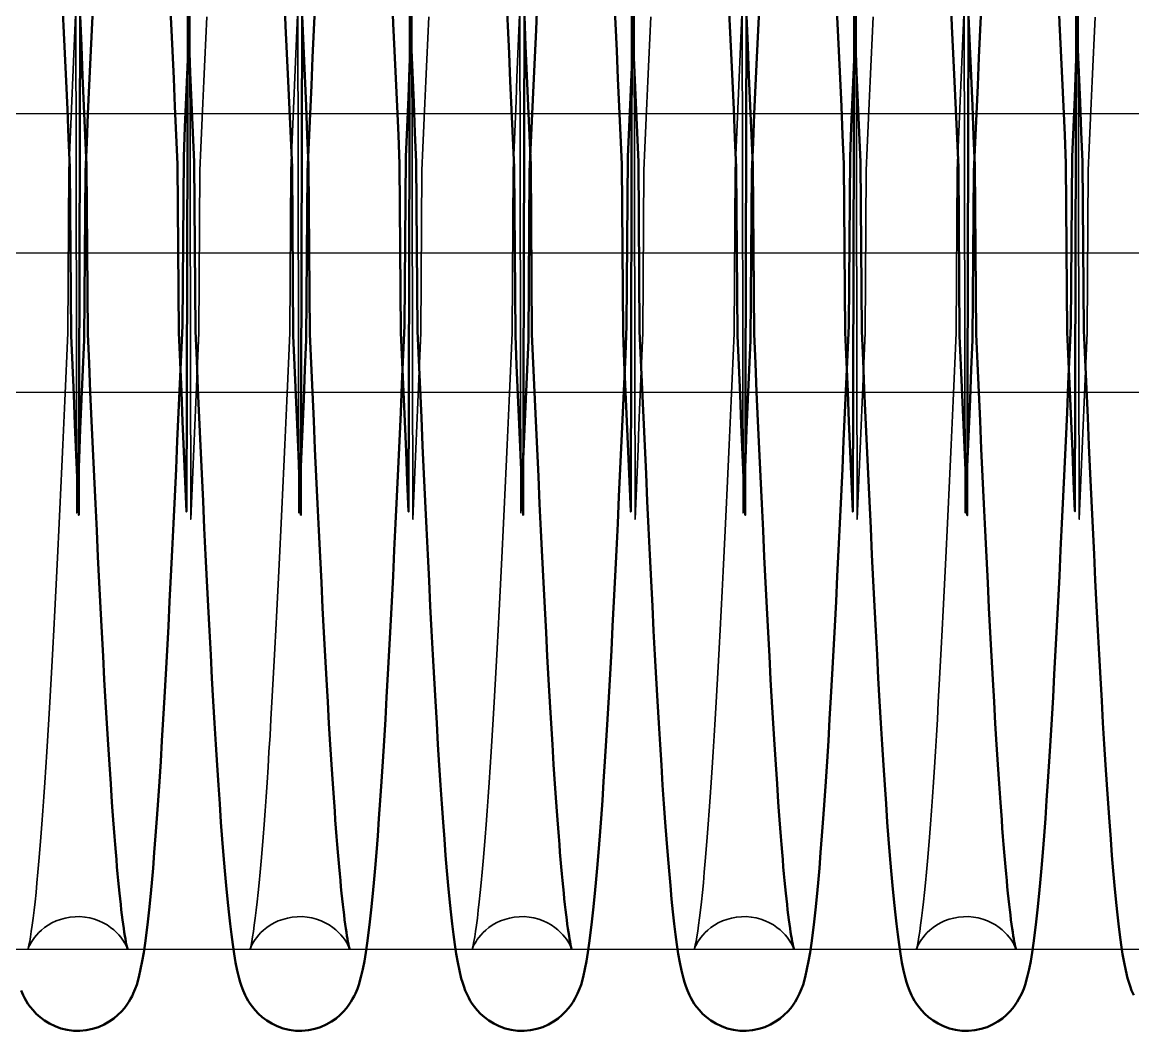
# Model space of a CAD drawing. Header units: millimetres. Extents: x 1448 to 104164, y -19509 to -89.
# Drawn here: x 51931.7 to 52011.5, y -3869 to -3796.6 of the extents above; entities that cross this region are included whole.
import ezdxf

# ---------------------------------------------------------------- set-up
doc = ezdxf.new("R2010")
doc.units = ezdxf.units.MM
doc.header["$LTSCALE"] = 60
doc.header["$MEASUREMENT"] = 0
doc.linetypes.add('CEN', pattern=[62, 60, -1, 0, -1])
doc.layers.get('0').update_dxf_attribs({"linetype": 'CONTINUOUS'})
doc.layers.add('cen', color=14, linetype='CONTINUOUS')
doc.layers.add('가려진 것(ISO)', color=7, linetype='CONTINUOUS', lineweight=35)
doc.layers.add('가시적인 것(ISO)', color=7, linetype='CONTINUOUS', lineweight=50)

# ---------------------------------------------------------------- blocks, each defined once
blk = doc.blocks.new('토션스프링 3')
at = {"layer": '가려진 것(ISO)', "flags": 128}
for points in [[(21461607.673, -50952889.177), (21461607.602, -50952890.697), (21461607.53, -50952892.234), (21461607.459, -50952893.791), (21461607.388, -50952895.368), (21461607.316, -50952896.964), (21461607.244, -50952898.577), (21461607.173, -50952900.205), (21461607.101, -50952911.846), (21461607.029, -50952913.499), (21461606.958, -50952915.16), (21461606.886, -50952916.829), (21461606.815, -50952918.502), (21461606.743, -50952920.179), (21461606.672, -50952921.859), (21461606.601, -50952923.543), (21461606.529, -50952925.233), (21461606.457, -50952888.925), (21461606.386, -50952890.618)], [(21461623.62, -50952889.177), (21461623.549, -50952890.697), (21461623.477, -50952892.234), (21461623.406, -50952893.791), (21461623.335, -50952895.368), (21461623.263, -50952896.964), (21461623.191, -50952898.577), (21461623.12, -50952900.205), (21461623.048, -50952911.846), (21461622.976, -50952913.499), (21461622.905, -50952915.16), (21461622.833, -50952916.829), (21461622.761, -50952918.502), (21461622.69, -50952920.179), (21461622.619, -50952921.858), (21461622.547, -50952923.543), (21461622.476, -50952925.233), (21461622.404, -50952888.925), (21461622.333, -50952890.618)], [(21461639.567, -50952889.177), (21461639.495, -50952890.697), (21461639.424, -50952892.234), (21461639.353, -50952893.791), (21461639.281, -50952895.368), (21461639.21, -50952896.964), (21461639.138, -50952898.577), (21461639.066, -50952900.205), (21461638.995, -50952911.847), (21461638.923, -50952913.499), (21461638.851, -50952915.16), (21461638.78, -50952916.829), (21461638.708, -50952918.502), (21461638.637, -50952920.179), (21461638.566, -50952921.858), (21461638.494, -50952923.543), (21461638.423, -50952925.233), (21461638.351, -50952888.925), (21461638.28, -50952890.618)], [(21461655.514, -50952889.177), (21461655.442, -50952890.697), (21461655.371, -50952892.234), (21461655.3, -50952893.79), (21461655.228, -50952895.368), (21461655.157, -50952896.964), (21461655.085, -50952898.577), (21461655.013, -50952900.205), (21461654.942, -50952911.847), (21461654.87, -50952913.499), (21461654.798, -50952915.16), (21461654.727, -50952916.828), (21461654.655, -50952918.502), (21461654.584, -50952920.179), (21461654.512, -50952921.858), (21461654.441, -50952923.543), (21461654.37, -50952925.233), (21461654.298, -50952888.925), (21461654.226, -50952890.618)], [(21461671.46, -50952889.18), (21461671.389, -50952890.699), (21461671.318, -50952892.236), (21461671.246, -50952893.793), (21461671.175, -50952895.37), (21461671.103, -50952896.967), (21461671.032, -50952898.58), (21461670.96, -50952900.208), (21461670.888, -50952911.849), (21461670.817, -50952913.501), (21461670.745, -50952915.162), (21461670.673, -50952916.83), (21461670.602, -50952918.503), (21461670.531, -50952920.179), (21461670.459, -50952921.858), (21461670.388, -50952923.543), (21461670.316, -50952925.233), (21461670.245, -50952888.925), (21461670.173, -50952890.619)], [(21461601.981, -50952956.08), (21461601.975, -50952956.062), (21461601.955, -50952956.006), (21461601.911, -50952955.903), (21461601.833, -50952955.744), (21461601.775, -50952955.64), (21461601.702, -50952955.52), (21461601.61, -50952955.383), (21461601.497, -50952955.231), (21461601.357, -50952955.064), (21461601.19, -50952954.888), (21461600.994, -50952954.707), (21461600.77, -50952954.528), (21461600.516, -50952954.356), (21461600.236, -50952954.197), (21461599.933, -50952954.057), (21461599.612, -50952953.939), (21461599.276, -50952953.85), (21461598.927, -50952953.789), (21461598.572, -50952953.758), (21461598.216, -50952953.76), (21461597.863, -50952953.793), (21461597.515, -50952953.858), (21461597.179, -50952953.951), (21461596.86, -50952954.069), (21461596.56, -50952954.212), (21461596.283, -50952954.373), (21461596.032, -50952954.546), (21461595.809, -50952954.725), (21461595.617, -50952954.905), (21461595.453, -50952955.081), (21461595.317, -50952955.245), (21461595.205, -50952955.396), (21461595.115, -50952955.531), (21461595.043, -50952955.651), (21461594.988, -50952955.753), (21461594.944, -50952955.838), (21461594.886, -50952955.965), (21461594.857, -50952956.042), (21461594.845, -50952956.076), (21461594.845, -50952956.075), (21461594.853, -50952956.044), (21461594.867, -50952955.986), (21461594.887, -50952955.904), (21461594.91, -50952955.8), (21461594.963, -50952955.536), (21461595.02, -50952955.208), (21461595.08, -50952954.818), (21461595.143, -50952954.369), (21461595.209, -50952953.864), (21461595.276, -50952953.303), (21461595.345, -50952952.691), (21461595.416, -50952952.029), (21461595.487, -50952951.32), (21461595.559, -50952950.566), (21461595.63, -50952949.769), (21461595.701, -50952948.932), (21461595.771, -50952948.053), (21461595.842, -50952947.131), (21461595.913, -50952946.167), (21461595.984, -50952945.162), (21461596.055, -50952944.118), (21461596.126, -50952943.035), (21461596.198, -50952941.916), (21461596.269, -50952940.761), (21461596.34, -50952939.573), (21461596.412, -50952938.353), (21461596.483, -50952937.102), (21461596.554, -50952935.821), (21461596.625, -50952934.507), (21461596.697, -50952933.161), (21461596.768, -50952931.785), (21461596.84, -50952930.38), (21461596.911, -50952928.948), (21461596.983, -50952927.492), (21461597.055, -50952926.011), (21461597.126, -50952924.51), (21461597.198, -50952922.988), (21461597.269, -50952921.449), (21461597.34, -50952919.893), (21461597.412, -50952918.32), (21461597.483, -50952916.728), (21461597.554, -50952915.118), (21461597.626, -50952913.492), (21461597.698, -50952911.853), (21461597.769, -50952900.201), (21461597.841, -50952898.54), (21461597.912, -50952896.871), (21461597.984, -50952895.196), (21461598.056, -50952893.516), (21461598.127, -50952891.835), (21461598.198, -50952890.154), (21461598.269, -50952888.469), (21461598.341, -50952924.781), (21461598.412, -50952923.091)], [(21461617.928, -50952956.08), (21461617.922, -50952956.062), (21461617.902, -50952956.006), (21461617.858, -50952955.903), (21461617.779, -50952955.744), (21461617.722, -50952955.64), (21461617.649, -50952955.52), (21461617.557, -50952955.383), (21461617.444, -50952955.231), (21461617.304, -50952955.064), (21461617.136, -50952954.888), (21461616.941, -50952954.707), (21461616.716, -50952954.528), (21461616.463, -50952954.356), (21461616.182, -50952954.197), (21461615.88, -50952954.057), (21461615.559, -50952953.939), (21461615.222, -50952953.85), (21461614.874, -50952953.789), (21461614.519, -50952953.758), (21461614.163, -50952953.76), (21461613.809, -50952953.793), (21461613.462, -50952953.858), (21461613.126, -50952953.951), (21461612.807, -50952954.069), (21461612.507, -50952954.212), (21461612.23, -50952954.373), (21461611.979, -50952954.546), (21461611.756, -50952954.725), (21461611.564, -50952954.906), (21461611.4, -50952955.081), (21461611.264, -50952955.245), (21461611.152, -50952955.396), (21461611.062, -50952955.531), (21461610.99, -50952955.651), (21461610.934, -50952955.753), (21461610.891, -50952955.838), (21461610.833, -50952955.965), (21461610.804, -50952956.042), (21461610.792, -50952956.076), (21461610.792, -50952956.075), (21461610.8, -50952956.044), (21461610.814, -50952955.987), (21461610.834, -50952955.904), (21461610.857, -50952955.8), (21461610.91, -50952955.536), (21461610.967, -50952955.208), (21461611.027, -50952954.818), (21461611.09, -50952954.369), (21461611.156, -50952953.863), (21461611.223, -50952953.303), (21461611.292, -50952952.691), (21461611.363, -50952952.029), (21461611.434, -50952951.32), (21461611.505, -50952950.566), (21461611.577, -50952949.769), (21461611.648, -50952948.932), (21461611.718, -50952948.053), (21461611.789, -50952947.132), (21461611.86, -50952946.168), (21461611.931, -50952945.162), (21461612.002, -50952944.118), (21461612.073, -50952943.035), (21461612.144, -50952941.916), (21461612.216, -50952940.762), (21461612.287, -50952939.573), (21461612.359, -50952938.353), (21461612.43, -50952937.101), (21461612.501, -50952935.82), (21461612.572, -50952934.507), (21461612.644, -50952933.161), (21461612.715, -50952931.785), (21461612.786, -50952930.38), (21461612.858, -50952928.949), (21461612.93, -50952927.492), (21461613.001, -50952926.012), (21461613.073, -50952924.51), (21461613.144, -50952922.988), (21461613.216, -50952921.449), (21461613.287, -50952919.893), (21461613.358, -50952918.32), (21461613.43, -50952916.728), (21461613.501, -50952915.118), (21461613.573, -50952913.493), (21461613.644, -50952911.853), (21461613.716, -50952900.202), (21461613.788, -50952898.54), (21461613.859, -50952896.871), (21461613.931, -50952895.196), (21461614.002, -50952893.516), (21461614.074, -50952891.835), (21461614.145, -50952890.153), (21461614.216, -50952888.469), (21461614.288, -50952924.781), (21461614.359, -50952923.091)], [(21461633.875, -50952956.08), (21461633.869, -50952956.062), (21461633.848, -50952956.006), (21461633.805, -50952955.903), (21461633.726, -50952955.744), (21461633.669, -50952955.64), (21461633.596, -50952955.52), (21461633.504, -50952955.383), (21461633.39, -50952955.231), (21461633.251, -50952955.064), (21461633.083, -50952954.888), (21461632.888, -50952954.707), (21461632.663, -50952954.528), (21461632.409, -50952954.356), (21461632.129, -50952954.197), (21461631.827, -50952954.057), (21461631.506, -50952953.939), (21461631.169, -50952953.85), (21461630.821, -50952953.789), (21461630.466, -50952953.758), (21461630.109, -50952953.76), (21461629.756, -50952953.793), (21461629.409, -50952953.858), (21461629.073, -50952953.951), (21461628.753, -50952954.069), (21461628.454, -50952954.212), (21461628.177, -50952954.373), (21461627.926, -50952954.546), (21461627.703, -50952954.726), (21461627.511, -50952954.906), (21461627.347, -50952955.081), (21461627.21, -50952955.245), (21461627.099, -50952955.396), (21461627.009, -50952955.531), (21461626.937, -50952955.651), (21461626.881, -50952955.753), (21461626.838, -50952955.838), (21461626.78, -50952955.965), (21461626.75, -50952956.042), (21461626.738, -50952956.076), (21461626.739, -50952956.075), (21461626.747, -50952956.044), (21461626.761, -50952955.987), (21461626.78, -50952955.905), (21461626.804, -50952955.801), (21461626.857, -50952955.536), (21461626.914, -50952955.207), (21461626.974, -50952954.817), (21461627.037, -50952954.368), (21461627.103, -50952953.863), (21461627.17, -50952953.303), (21461627.239, -50952952.691), (21461627.31, -50952952.029), (21461627.381, -50952951.32), (21461627.452, -50952950.566), (21461627.524, -50952949.769), (21461627.594, -50952948.931), (21461627.665, -50952948.053), (21461627.736, -50952947.132), (21461627.806, -50952946.168), (21461627.877, -50952945.163), (21461627.949, -50952944.118), (21461628.02, -50952943.036), (21461628.091, -50952941.917), (21461628.163, -50952940.762), (21461628.234, -50952939.574), (21461628.305, -50952938.353), (21461628.377, -50952937.101), (21461628.448, -50952935.82), (21461628.519, -50952934.507), (21461628.59, -50952933.161), (21461628.662, -50952931.785), (21461628.733, -50952930.381), (21461628.805, -50952928.949), (21461628.877, -50952927.492), (21461628.948, -50952926.012), (21461629.02, -50952924.51), (21461629.091, -50952922.988), (21461629.163, -50952921.448), (21461629.234, -50952919.892), (21461629.305, -50952918.32), (21461629.377, -50952916.728), (21461629.448, -50952915.118), (21461629.52, -50952913.493), (21461629.591, -50952911.853), (21461629.663, -50952900.202), (21461629.735, -50952898.541), (21461629.806, -50952896.871), (21461629.878, -50952895.196), (21461629.949, -50952893.516), (21461630.021, -50952891.834), (21461630.092, -50952890.152), (21461630.163, -50952888.468), (21461630.235, -50952924.78), (21461630.306, -50952923.091)], [(21461649.822, -50952956.08), (21461649.816, -50952956.062), (21461649.795, -50952956.006), (21461649.752, -50952955.903), (21461649.673, -50952955.744), (21461649.616, -50952955.64), (21461649.543, -50952955.52), (21461649.451, -50952955.383), (21461649.337, -50952955.231), (21461649.197, -50952955.064), (21461649.03, -50952954.887), (21461648.834, -50952954.707), (21461648.61, -50952954.528), (21461648.356, -50952954.356), (21461648.076, -50952954.197), (21461647.773, -50952954.056), (21461647.452, -50952953.939), (21461647.116, -50952953.85), (21461646.767, -50952953.789), (21461646.412, -50952953.758), (21461646.056, -50952953.76), (21461645.702, -50952953.793), (21461645.355, -50952953.858), (21461645.019, -50952953.951), (21461644.699, -50952954.07), (21461644.4, -50952954.212), (21461644.123, -50952954.373), (21461643.872, -50952954.546), (21461643.649, -50952954.726), (21461643.457, -50952954.906), (21461643.293, -50952955.081), (21461643.156, -50952955.246), (21461643.045, -50952955.397), (21461642.954, -50952955.53), (21461642.882, -50952955.648), (21461642.825, -50952955.75), (21461642.782, -50952955.837), (21461642.727, -50952955.967), (21461642.697, -50952956.043), (21461642.685, -50952956.076), (21461642.686, -50952956.074), (21461642.695, -50952956.042), (21461642.709, -50952955.985), (21461642.727, -50952955.904), (21461642.749, -50952955.803), (21461642.801, -50952955.54), (21461642.86, -50952955.206), (21461642.924, -50952954.809), (21461642.989, -50952954.358), (21461643.054, -50952953.854), (21461643.121, -50952953.297), (21461643.189, -50952952.688), (21461643.258, -50952952.03), (21461643.328, -50952951.325), (21461643.399, -50952950.572), (21461643.469, -50952949.775), (21461643.54, -50952948.935), (21461643.611, -50952948.053), (21461643.682, -50952947.131), (21461643.753, -50952946.171), (21461643.824, -50952945.171), (21461643.895, -50952944.13), (21461643.966, -50952943.049), (21461644.037, -50952941.93), (21461644.109, -50952940.775), (21461644.18, -50952939.584), (21461644.252, -50952938.361), (21461644.323, -50952937.105), (21461644.395, -50952935.818), (21461644.466, -50952934.503), (21461644.537, -50952933.16), (21461644.608, -50952931.791), (21461644.68, -50952930.391), (21461644.751, -50952928.963), (21461644.823, -50952927.508), (21461644.894, -50952926.028), (21461644.966, -50952924.525), (21461645.038, -50952923), (21461645.109, -50952921.456), (21461645.181, -50952919.893), (21461645.252, -50952918.315), (21461645.324, -50952916.723), (21461645.395, -50952915.118), (21461645.466, -50952913.499), (21461645.538, -50952911.865), (21461645.609, -50952900.217), (21461645.681, -50952898.557), (21461645.752, -50952896.888), (21461645.824, -50952895.21), (21461645.896, -50952893.527), (21461645.967, -50952891.839), (21461646.039, -50952890.15), (21461646.11, -50952888.461), (21461646.182, -50952924.774), (21461646.253, -50952923.091)], [(21461665.769, -50952956.08), (21461665.763, -50952956.062), (21461665.742, -50952956.006), (21461665.698, -50952955.903), (21461665.62, -50952955.744), (21461665.563, -50952955.64), (21461665.49, -50952955.52), (21461665.398, -50952955.383), (21461665.284, -50952955.231), (21461665.144, -50952955.064), (21461664.977, -50952954.888), (21461664.782, -50952954.707), (21461664.557, -50952954.528), (21461664.303, -50952954.356), (21461664.023, -50952954.197), (21461663.721, -50952954.057), (21461663.4, -50952953.94), (21461663.063, -50952953.85), (21461662.715, -50952953.789), (21461662.36, -50952953.758), (21461662.004, -50952953.76), (21461661.65, -50952953.793), (21461661.303, -50952953.858), (21461660.967, -50952953.95), (21461660.647, -50952954.069), (21461660.348, -50952954.212), (21461660.071, -50952954.372), (21461659.82, -50952954.546), (21461659.597, -50952954.725), (21461659.405, -50952954.905), (21461659.241, -50952955.08), (21461659.104, -50952955.245), (21461658.993, -50952955.396), (21461658.903, -50952955.531), (21461658.831, -50952955.651), (21461658.775, -50952955.752), (21461658.732, -50952955.838), (21461658.674, -50952955.965), (21461658.644, -50952956.042), (21461658.632, -50952956.076), (21461658.632, -50952956.075), (21461658.64, -50952956.044), (21461658.655, -50952955.986), (21461658.675, -50952955.904), (21461658.698, -50952955.8), (21461658.75, -50952955.537), (21461658.806, -50952955.21), (21461658.866, -50952954.82), (21461658.929, -50952954.371), (21461658.995, -50952953.865), (21461659.063, -50952953.304), (21461659.132, -50952952.691), (21461659.203, -50952952.029), (21461659.275, -50952951.319), (21461659.346, -50952950.565), (21461659.418, -50952949.768), (21461659.488, -50952948.932), (21461659.559, -50952948.053), (21461659.629, -50952947.131), (21461659.7, -50952946.166), (21461659.771, -50952945.161), (21461659.842, -50952944.116), (21461659.914, -50952943.034), (21461659.985, -50952941.915), (21461660.057, -50952940.76), (21461660.128, -50952939.573), (21461660.199, -50952938.353), (21461660.27, -50952937.102), (21461660.341, -50952935.821), (21461660.413, -50952934.506), (21461660.484, -50952933.16), (21461660.556, -50952931.784), (21461660.627, -50952930.379), (21461660.699, -50952928.947), (21461660.77, -50952927.49), (21461660.842, -50952926.011), (21461660.913, -50952924.509), (21461660.985, -50952922.988), (21461661.056, -50952921.45), (21461661.128, -50952919.894), (21461661.199, -50952918.321), (21461661.27, -50952916.728), (21461661.342, -50952915.118), (21461661.413, -50952913.491), (21461661.485, -50952911.852), (21461661.557, -50952900.2), (21461661.628, -50952898.539), (21461661.7, -50952896.87), (21461661.771, -50952895.196), (21461661.843, -50952893.517), (21461661.914, -50952891.837), (21461661.985, -50952890.156), (21461662.057, -50952888.47), (21461662.128, -50952924.781), (21461662.2, -50952923.091)]]:
    blk.add_lwpolyline(points, dxfattribs=at)
at = {"layer": '가시적인 것(ISO)', "flags": 128}
for points in [[(21461597.299, -50952887.873), (21461597.391, -50952889.813), (21461597.482, -50952891.788), (21461597.574, -50952893.794), (21461597.666, -50952895.826), (21461597.758, -50952897.882), (21461597.849, -50952899.957), (21461597.94, -50952912.049), (21461598.032, -50952914.161), (21461598.123, -50952916.293), (21461598.215, -50952918.44), (21461598.307, -50952920.598), (21461598.399, -50952922.763), (21461598.49, -50952924.93), (21461598.582, -50952889.095), (21461598.673, -50952891.255), (21461598.765, -50952893.406), (21461598.856, -50952895.552), (21461598.947, -50952897.692), (21461599.039, -50952899.822), (21461599.131, -50952911.938), (21461599.223, -50952914.035), (21461599.314, -50952916.11), (21461599.406, -50952918.159), (21461599.497, -50952920.177), (21461599.589, -50952922.161), (21461599.68, -50952924.116), (21461599.772, -50952926.04), (21461599.863, -50952927.929), (21461599.955, -50952929.78), (21461600.047, -50952931.589), (21461600.138, -50952933.353), (21461600.23, -50952935.068), (21461600.321, -50952936.73), (21461600.367, -50952937.54), (21461600.412, -50952938.337), (21461600.503, -50952939.893), (21461600.594, -50952941.395), (21461600.686, -50952942.841), (21461600.777, -50952944.228), (21461600.868, -50952945.552), (21461600.914, -50952946.19), (21461600.959, -50952946.812), (21461601.004, -50952947.416), (21461601.05, -50952948.003), (21461601.095, -50952948.572), (21461601.14, -50952949.123), (21461601.185, -50952949.657), (21461601.23, -50952950.174), (21461601.275, -50952950.673), (21461601.32, -50952951.155), (21461601.364, -50952951.617), (21461601.409, -50952952.061), (21461601.453, -50952952.485), (21461601.497, -50952952.89), (21461601.541, -50952953.274), (21461601.584, -50952953.638), (21461601.627, -50952953.98), (21461601.669, -50952954.301), (21461601.711, -50952954.6), (21461601.752, -50952954.877), (21461601.792, -50952955.131), (21461601.831, -50952955.36), (21461601.867, -50952955.561), (21461601.9, -50952955.733), (21461601.93, -50952955.875), (21461601.956, -50952955.984), (21461601.974, -50952956.054), (21461601.981, -50952956.08)], [(21461598.412, -50952923.091), (21461598.504, -50952920.927), (21461598.596, -50952918.768), (21461598.688, -50952916.617), (21461598.779, -50952914.48), (21461598.871, -50952912.36), (21461598.962, -50952900.261), (21461599.054, -50952898.186), (21461599.145, -50952896.132), (21461599.237, -50952894.098), (21461599.328, -50952892.09), (21461599.42, -50952890.11), (21461599.512, -50952888.163)], [(21461613.246, -50952887.873), (21461613.337, -50952889.813), (21461613.429, -50952891.788), (21461613.521, -50952893.794), (21461613.613, -50952895.826), (21461613.704, -50952897.882), (21461613.796, -50952899.957), (21461613.887, -50952912.049), (21461613.979, -50952914.161), (21461614.07, -50952916.293), (21461614.162, -50952918.44), (21461614.254, -50952920.598), (21461614.345, -50952922.763), (21461614.437, -50952924.93), (21461614.529, -50952889.095), (21461614.62, -50952891.255), (21461614.711, -50952893.406), (21461614.803, -50952895.552), (21461614.894, -50952897.692), (21461614.986, -50952899.822), (21461615.078, -50952911.938), (21461615.17, -50952914.035), (21461615.261, -50952916.11), (21461615.353, -50952918.159), (21461615.444, -50952920.177), (21461615.536, -50952922.161), (21461615.627, -50952924.116), (21461615.718, -50952926.04), (21461615.81, -50952927.929), (21461615.902, -50952929.78), (21461615.993, -50952931.589), (21461616.085, -50952933.353), (21461616.177, -50952935.068), (21461616.268, -50952936.73), (21461616.313, -50952937.54), (21461616.359, -50952938.337), (21461616.45, -50952939.893), (21461616.541, -50952941.395), (21461616.633, -50952942.841), (21461616.724, -50952944.228), (21461616.815, -50952945.552), (21461616.861, -50952946.19), (21461616.906, -50952946.812), (21461616.951, -50952947.416), (21461616.997, -50952948.003), (21461617.042, -50952948.572), (21461617.087, -50952949.123), (21461617.132, -50952949.657), (21461617.177, -50952950.174), (21461617.222, -50952950.673), (21461617.267, -50952951.155), (21461617.311, -50952951.617), (21461617.356, -50952952.061), (21461617.4, -50952952.485), (21461617.444, -50952952.89), (21461617.488, -50952953.274), (21461617.531, -50952953.638), (21461617.574, -50952953.98), (21461617.616, -50952954.301), (21461617.657, -50952954.6), (21461617.699, -50952954.877), (21461617.739, -50952955.131), (21461617.778, -50952955.36), (21461617.814, -50952955.561), (21461617.847, -50952955.733), (21461617.877, -50952955.875), (21461617.903, -50952955.984), (21461617.921, -50952956.054), (21461617.928, -50952956.08)], [(21461614.359, -50952923.091), (21461614.451, -50952920.927), (21461614.543, -50952918.768), (21461614.634, -50952916.618), (21461614.726, -50952914.48), (21461614.818, -50952912.36), (21461614.909, -50952900.26), (21461615.001, -50952898.186), (21461615.092, -50952896.131), (21461615.184, -50952894.098), (21461615.275, -50952892.09), (21461615.367, -50952890.111), (21461615.459, -50952888.164)], [(21461629.193, -50952887.872), (21461629.284, -50952889.813), (21461629.376, -50952891.788), (21461629.468, -50952893.793), (21461629.56, -50952895.826), (21461629.651, -50952897.882), (21461629.743, -50952899.957), (21461629.834, -50952912.049), (21461629.925, -50952914.161), (21461630.017, -50952916.293), (21461630.109, -50952918.44), (21461630.2, -50952920.598), (21461630.292, -50952922.762), (21461630.384, -50952924.93), (21461630.476, -50952889.095), (21461630.567, -50952891.255), (21461630.658, -50952893.406), (21461630.75, -50952895.552), (21461630.841, -50952897.692), (21461630.933, -50952899.822), (21461631.025, -50952911.937), (21461631.116, -50952914.035), (21461631.208, -50952916.11), (21461631.3, -50952918.159), (21461631.391, -50952920.177), (21461631.482, -50952922.162), (21461631.574, -50952924.116), (21461631.665, -50952926.04), (21461631.757, -50952927.929), (21461631.849, -50952929.78), (21461631.94, -50952931.589), (21461632.032, -50952933.353), (21461632.123, -50952935.068), (21461632.215, -50952936.73), (21461632.26, -50952937.54), (21461632.306, -50952938.337), (21461632.397, -50952939.893), (21461632.488, -50952941.395), (21461632.58, -50952942.841), (21461632.671, -50952944.228), (21461632.762, -50952945.552), (21461632.807, -50952946.19), (21461632.853, -50952946.812), (21461632.898, -50952947.416), (21461632.943, -50952948.003), (21461632.989, -50952948.572), (21461633.034, -50952949.124), (21461633.079, -50952949.657), (21461633.124, -50952950.174), (21461633.169, -50952950.673), (21461633.213, -50952951.155), (21461633.258, -50952951.617), (21461633.303, -50952952.061), (21461633.347, -50952952.485), (21461633.391, -50952952.89), (21461633.435, -50952953.274), (21461633.478, -50952953.638), (21461633.52, -50952953.98), (21461633.563, -50952954.301), (21461633.604, -50952954.6), (21461633.645, -50952954.877), (21461633.686, -50952955.131), (21461633.724, -50952955.36), (21461633.761, -50952955.561), (21461633.794, -50952955.733), (21461633.824, -50952955.875), (21461633.849, -50952955.984), (21461633.868, -50952956.054), (21461633.875, -50952956.08)], [(21461630.306, -50952923.091), (21461630.398, -50952920.927), (21461630.49, -50952918.768), (21461630.581, -50952916.618), (21461630.673, -50952914.48), (21461630.765, -50952912.359), (21461630.856, -50952900.26), (21461630.947, -50952898.185), (21461631.039, -50952896.131), (21461631.13, -50952894.098), (21461631.222, -50952892.09), (21461631.314, -50952890.111), (21461631.406, -50952888.164)], [(21461645.139, -50952887.872), (21461645.231, -50952889.812), (21461645.323, -50952891.787), (21461645.415, -50952893.793), (21461645.506, -50952895.826), (21461645.598, -50952897.882), (21461645.69, -50952899.957), (21461645.781, -50952912.049), (21461645.872, -50952914.161), (21461645.964, -50952916.293), (21461646.055, -50952918.439), (21461646.147, -50952920.597), (21461646.239, -50952922.762), (21461646.331, -50952924.929), (21461646.422, -50952889.095), (21461646.514, -50952891.255), (21461646.605, -50952893.406), (21461646.696, -50952895.552), (21461646.788, -50952897.691), (21461646.88, -50952899.821), (21461646.971, -50952911.937), (21461647.063, -50952914.035), (21461647.155, -50952916.11), (21461647.247, -50952918.159), (21461647.338, -50952920.177), (21461647.429, -50952922.162), (21461647.521, -50952924.116), (21461647.612, -50952926.039), (21461647.704, -50952927.928), (21461647.795, -50952929.779), (21461647.887, -50952931.589), (21461647.979, -50952933.353), (21461648.07, -50952935.068), (21461648.161, -50952936.73), (21461648.207, -50952937.541), (21461648.253, -50952938.337), (21461648.344, -50952939.893), (21461648.435, -50952941.395), (21461648.526, -50952942.841), (21461648.618, -50952944.227), (21461648.709, -50952945.552), (21461648.754, -50952946.19), (21461648.8, -50952946.812), (21461648.845, -50952947.416), (21461648.89, -50952948.003), (21461648.935, -50952948.572), (21461648.98, -50952949.124), (21461649.025, -50952949.658), (21461649.07, -50952950.174), (21461649.115, -50952950.673), (21461649.16, -50952951.155), (21461649.205, -50952951.617), (21461649.25, -50952952.061), (21461649.294, -50952952.485), (21461649.338, -50952952.89), (21461649.381, -50952953.274), (21461649.425, -50952953.638), (21461649.467, -50952953.98), (21461649.509, -50952954.301), (21461649.551, -50952954.6), (21461649.592, -50952954.877), (21461649.633, -50952955.131), (21461649.671, -50952955.36), (21461649.708, -50952955.561), (21461649.741, -50952955.734), (21461649.771, -50952955.875), (21461649.796, -50952955.984), (21461649.815, -50952956.054), (21461649.822, -50952956.08)], [(21461646.253, -50952923.091), (21461646.344, -50952920.936), (21461646.436, -50952918.782), (21461646.527, -50952916.634), (21461646.619, -50952914.497), (21461646.711, -50952912.373), (21461646.803, -50952900.267), (21461646.894, -50952898.183), (21461646.986, -50952896.125), (21461647.077, -50952894.098), (21461647.169, -50952892.098), (21461647.26, -50952890.124), (21461647.352, -50952888.181)], [(21461661.087, -50952887.885), (21461661.179, -50952889.826), (21461661.27, -50952891.801), (21461661.362, -50952893.806), (21461661.454, -50952895.838), (21461661.545, -50952897.894), (21461661.637, -50952899.968), (21461661.728, -50952912.06), (21461661.82, -50952914.173), (21461661.911, -50952916.305), (21461662.003, -50952918.452), (21461662.095, -50952920.609), (21461662.186, -50952922.774), (21461662.278, -50952924.94), (21461662.37, -50952889.105), (21461662.461, -50952891.264), (21461662.552, -50952893.414), (21461662.644, -50952895.561), (21461662.735, -50952897.701), (21461662.827, -50952899.831), (21461662.919, -50952911.946), (21461663.01, -50952914.044), (21461663.102, -50952916.118), (21461663.194, -50952918.166), (21461663.285, -50952920.184), (21461663.376, -50952922.167), (21461663.468, -50952924.122), (21461663.559, -50952926.046), (21461663.651, -50952927.935), (21461663.743, -50952929.786), (21461663.834, -50952931.594), (21461663.926, -50952933.358), (21461664.017, -50952935.072), (21461664.109, -50952936.733), (21461664.2, -50952938.34), (21461664.291, -50952939.896), (21461664.382, -50952941.398), (21461664.473, -50952942.844), (21461664.565, -50952944.23), (21461664.656, -50952945.555), (21461664.701, -50952946.193), (21461664.747, -50952946.814), (21461664.792, -50952947.418), (21461664.837, -50952948.005), (21461664.882, -50952948.574), (21461664.927, -50952949.125), (21461664.972, -50952949.659), (21461665.017, -50952950.175), (21461665.062, -50952950.675), (21461665.107, -50952951.156), (21461665.152, -50952951.618), (21461665.196, -50952952.062), (21461665.241, -50952952.486), (21461665.285, -50952952.891), (21461665.328, -50952953.275), (21461665.371, -50952953.638), (21461665.414, -50952953.981), (21461665.456, -50952954.301), (21461665.498, -50952954.6), (21461665.539, -50952954.878), (21461665.58, -50952955.131), (21461665.618, -50952955.36), (21461665.654, -50952955.561), (21461665.688, -50952955.733), (21461665.718, -50952955.875), (21461665.743, -50952955.984), (21461665.761, -50952956.054), (21461665.769, -50952956.08)], [(21461662.2, -50952923.091), (21461662.291, -50952920.927), (21461662.383, -50952918.767), (21461662.475, -50952916.617), (21461662.567, -50952914.48), (21461662.658, -50952912.361), (21461662.75, -50952900.263), (21461662.841, -50952898.188), (21461662.932, -50952896.133), (21461663.024, -50952894.099), (21461663.116, -50952892.09), (21461663.208, -50952890.11), (21461663.299, -50952888.163)], [(21461606.386, -50952890.618), (21461606.294, -50952892.783), (21461606.202, -50952894.942), (21461606.111, -50952897.09), (21461606.019, -50952899.224), (21461605.928, -50952911.339), (21461605.836, -50952913.433), (21461605.745, -50952915.51), (21461605.653, -50952917.568), (21461605.562, -50952919.604), (21461605.47, -50952921.613), (21461605.378, -50952923.593), (21461605.287, -50952925.538), (21461605.195, -50952927.446), (21461605.103, -50952929.312), (21461605.012, -50952931.134), (21461604.921, -50952932.915), (21461604.829, -50952934.654), (21461604.737, -50952936.349), (21461604.645, -50952937.996), (21461604.553, -50952939.593), (21461604.462, -50952941.136), (21461604.37, -50952942.623), (21461604.278, -50952944.051), (21461604.186, -50952945.416), (21461604.094, -50952946.722), (21461604.002, -50952947.967), (21461603.91, -50952949.152), (21461603.817, -50952950.276), (21461603.724, -50952951.336), (21461603.63, -50952952.332), (21461603.536, -50952953.263), (21461603.44, -50952954.129), (21461603.344, -50952954.927), (21461603.247, -50952955.658), (21461603.148, -50952956.33), (21461603.042, -50952956.953), (21461602.925, -50952957.537), (21461602.797, -50952958.092), (21461602.652, -50952958.646), (21461602.547, -50952958.949), (21461602.402, -50952959.282), (21461602.309, -50952959.463), (21461602.202, -50952959.657), (21461602.078, -50952959.863), (21461601.933, -50952960.085), (21461601.758, -50952960.32), (21461601.548, -50952960.565), (21461601.3, -50952960.815), (21461601.01, -50952961.061), (21461600.679, -50952961.293), (21461600.308, -50952961.503), (21461599.905, -50952961.681), (21461599.476, -50952961.818), (21461599.027, -50952961.909), (21461598.566, -50952961.951), (21461598.103, -50952961.943), (21461597.646, -50952961.884), (21461597.203, -50952961.776), (21461596.78, -50952961.625), (21461596.388, -50952961.437), (21461596.032, -50952961.218), (21461595.714, -50952960.979), (21461595.436, -50952960.73), (21461595.201, -50952960.482), (21461595.004, -50952960.239), (21461594.839, -50952960.008), (21461594.703, -50952959.791), (21461594.59, -50952959.59), (21461594.495, -50952959.402), (21461594.345, -50952959.061)], [(21461622.333, -50952890.618), (21461622.241, -50952892.783), (21461622.149, -50952894.942), (21461622.058, -50952897.09), (21461621.966, -50952899.224), (21461621.874, -50952911.339), (21461621.783, -50952913.433), (21461621.692, -50952915.51), (21461621.6, -50952917.568), (21461621.509, -50952919.604), (21461621.417, -50952921.613), (21461621.325, -50952923.593), (21461621.233, -50952925.538), (21461621.142, -50952927.446), (21461621.05, -50952929.312), (21461620.959, -50952931.134), (21461620.868, -50952932.915), (21461620.776, -50952934.654), (21461620.684, -50952936.349), (21461620.592, -50952937.996), (21461620.5, -50952939.593), (21461620.408, -50952941.137), (21461620.316, -50952942.623), (21461620.225, -50952944.051), (21461620.133, -50952945.416), (21461620.041, -50952946.722), (21461619.949, -50952947.967), (21461619.857, -50952949.152), (21461619.764, -50952950.276), (21461619.671, -50952951.336), (21461619.577, -50952952.332), (21461619.482, -50952953.264), (21461619.387, -50952954.129), (21461619.291, -50952954.927), (21461619.194, -50952955.658), (21461619.095, -50952956.33), (21461618.989, -50952956.954), (21461618.872, -50952957.537), (21461618.744, -50952958.091), (21461618.599, -50952958.646), (21461618.493, -50952958.948), (21461618.348, -50952959.282), (21461618.256, -50952959.463), (21461618.149, -50952959.657), (21461618.025, -50952959.863), (21461617.88, -50952960.084), (21461617.705, -50952960.32), (21461617.495, -50952960.565), (21461617.247, -50952960.815), (21461616.957, -50952961.061), (21461616.626, -50952961.293), (21461616.255, -50952961.503), (21461615.852, -50952961.68), (21461615.423, -50952961.818), (21461614.974, -50952961.909), (21461614.513, -50952961.951), (21461614.05, -50952961.943), (21461613.594, -50952961.884), (21461613.15, -50952961.776), (21461612.727, -50952961.625), (21461612.336, -50952961.437), (21461611.979, -50952961.218), (21461611.66, -50952960.979), (21461611.383, -50952960.73), (21461611.148, -50952960.482), (21461610.951, -50952960.239), (21461610.786, -50952960.008), (21461610.65, -50952959.791), (21461610.537, -50952959.59), (21461610.442, -50952959.402), (21461610.292, -50952959.061), (21461610.175, -50952958.752), (21461610.08, -50952958.463), (21461610.002, -50952958.186), (21461609.867, -50952957.634), (21461609.747, -50952957.052), (21461609.638, -50952956.432), (21461609.537, -50952955.766), (21461609.441, -50952955.047), (21461609.347, -50952954.267), (21461609.253, -50952953.419), (21461609.159, -50952952.505), (21461609.065, -50952951.524), (21461608.972, -50952950.479), (21461608.879, -50952949.37), (21461608.787, -50952948.199), (21461608.695, -50952946.967), (21461608.603, -50952945.67), (21461608.511, -50952944.309), (21461608.419, -50952942.888), (21461608.327, -50952941.408), (21461608.235, -50952939.874), (21461608.143, -50952938.286), (21461608.051, -50952936.649), (21461607.959, -50952934.965), (21461607.868, -50952933.237), (21461607.776, -50952931.466), (21461607.685, -50952929.648), (21461607.593, -50952927.785), (21461607.501, -50952925.881), (21461607.41, -50952923.941), (21461607.318, -50952921.968), (21461607.226, -50952919.965), (21461607.135, -50952917.936), (21461607.043, -50952915.885), (21461606.952, -50952913.815), (21461606.861, -50952911.721), (21461606.769, -50952899.605), (21461606.677, -50952897.471), (21461606.586, -50952895.323), (21461606.494, -50952893.166), (21461606.402, -50952891.003), (21461606.311, -50952888.839), (21461606.219, -50952924.678), (21461606.128, -50952922.523), (21461606.037, -50952920.371), (21461605.945, -50952918.221), (21461605.853, -50952916.078), (21461605.762, -50952913.946), (21461605.67, -50952911.83), (21461605.578, -50952899.733), (21461605.486, -50952897.66), (21461605.395, -50952895.614), (21461605.304, -50952893.6), (21461605.213, -50952891.614), (21461605.121, -50952889.655), (21461605.029, -50952887.728)], [(21461638.28, -50952890.618), (21461638.188, -50952892.783), (21461638.096, -50952894.942), (21461638.004, -50952897.09), (21461637.913, -50952899.224), (21461637.821, -50952911.339), (21461637.73, -50952913.433), (21461637.639, -50952915.51), (21461637.547, -50952917.568), (21461637.455, -50952919.604), (21461637.364, -50952921.613), (21461637.272, -50952923.593), (21461637.18, -50952925.538), (21461637.089, -50952927.446), (21461636.997, -50952929.312), (21461636.906, -50952931.134), (21461636.814, -50952932.915), (21461636.723, -50952934.654), (21461636.631, -50952936.349), (21461636.539, -50952937.997), (21461636.447, -50952939.593), (21461636.355, -50952941.137), (21461636.263, -50952942.624), (21461636.171, -50952944.051), (21461636.08, -50952945.416), (21461635.988, -50952946.722), (21461635.896, -50952947.968), (21461635.804, -50952949.153), (21461635.711, -50952950.276), (21461635.618, -50952951.336), (21461635.524, -50952952.333), (21461635.429, -50952953.264), (21461635.334, -50952954.129), (21461635.238, -50952954.927), (21461635.141, -50952955.658), (21461635.042, -50952956.33), (21461634.936, -50952956.954), (21461634.819, -50952957.538), (21461634.691, -50952958.091), (21461634.546, -50952958.646), (21461634.439, -50952958.948), (21461634.293, -50952959.281), (21461634.202, -50952959.463), (21461634.095, -50952959.656), (21461633.972, -50952959.863), (21461633.827, -50952960.084), (21461633.652, -50952960.32), (21461633.442, -50952960.565), (21461633.194, -50952960.814), (21461632.904, -50952961.061), (21461632.573, -50952961.293), (21461632.202, -50952961.503), (21461631.799, -50952961.68), (21461631.37, -50952961.818), (21461630.921, -50952961.909), (21461630.46, -50952961.951), (21461629.997, -50952961.943), (21461629.541, -50952961.884), (21461629.097, -50952961.776), (21461628.675, -50952961.625), (21461628.283, -50952961.437), (21461627.926, -50952961.219), (21461627.608, -50952960.979), (21461627.33, -50952960.73), (21461627.095, -50952960.482), (21461626.898, -50952960.239), (21461626.733, -50952960.008), (21461626.597, -50952959.792), (21461626.484, -50952959.59), (21461626.389, -50952959.403), (21461626.238, -50952959.061), (21461626.121, -50952958.752), (21461626.027, -50952958.463), (21461625.949, -50952958.186), (21461625.814, -50952957.634), (21461625.694, -50952957.052), (21461625.585, -50952956.432), (21461625.484, -50952955.766), (21461625.388, -50952955.047), (21461625.294, -50952954.267), (21461625.2, -50952953.42), (21461625.105, -50952952.505), (21461625.012, -50952951.524), (21461624.919, -50952950.479), (21461624.826, -50952949.37), (21461624.734, -50952948.199), (21461624.642, -50952946.967), (21461624.55, -50952945.67), (21461624.458, -50952944.309), (21461624.366, -50952942.888), (21461624.274, -50952941.408), (21461624.182, -50952939.873), (21461624.09, -50952938.286), (21461623.998, -50952936.649), (21461623.906, -50952934.965), (21461623.814, -50952933.237), (21461623.723, -50952931.466), (21461623.632, -50952929.648), (21461623.54, -50952927.785), (21461623.448, -50952925.881), (21461623.356, -50952923.941), (21461623.265, -50952921.967), (21461623.173, -50952919.964), (21461623.081, -50952917.936), (21461622.99, -50952915.885), (21461622.899, -50952913.815), (21461622.807, -50952911.721), (21461622.716, -50952899.605), (21461622.624, -50952897.471), (21461622.532, -50952895.323), (21461622.441, -50952893.166), (21461622.349, -50952891.003), (21461622.257, -50952888.839), (21461622.166, -50952924.678), (21461622.075, -50952922.523), (21461621.983, -50952920.37), (21461621.892, -50952918.22), (21461621.8, -50952916.077), (21461621.708, -50952913.946), (21461621.617, -50952911.829), (21461621.525, -50952899.733), (21461621.433, -50952897.659), (21461621.342, -50952895.614), (21461621.251, -50952893.6), (21461621.159, -50952891.613), (21461621.068, -50952889.655), (21461620.976, -50952887.728)], [(21461654.226, -50952890.618), (21461654.135, -50952892.783), (21461654.043, -50952894.942), (21461653.951, -50952897.09), (21461653.86, -50952899.224), (21461653.768, -50952911.339), (21461653.677, -50952913.432), (21461653.586, -50952915.51), (21461653.494, -50952917.568), (21461653.402, -50952919.604), (21461653.311, -50952921.614), (21461653.219, -50952923.593), (21461653.127, -50952925.538), (21461653.035, -50952927.446), (21461652.944, -50952929.312), (21461652.853, -50952931.134), (21461652.761, -50952932.915), (21461652.67, -50952934.654), (21461652.578, -50952936.349), (21461652.486, -50952937.997), (21461652.394, -50952939.594), (21461652.302, -50952941.137), (21461652.21, -50952942.624), (21461652.118, -50952944.051), (21461652.027, -50952945.416), (21461651.935, -50952946.722), (21461651.843, -50952947.968), (21461651.75, -50952949.153), (21461651.658, -50952950.276), (21461651.564, -50952951.336), (21461651.471, -50952952.333), (21461651.376, -50952953.264), (21461651.281, -50952954.129), (21461651.184, -50952954.927), (21461651.088, -50952955.658), (21461650.988, -50952956.33), (21461650.882, -50952956.954), (21461650.766, -50952957.538), (21461650.638, -50952958.091), (21461650.492, -50952958.645), (21461650.385, -50952958.948), (21461650.239, -50952959.281), (21461650.147, -50952959.463), (21461650.041, -50952959.656), (21461649.919, -50952959.862), (21461649.774, -50952960.084), (21461649.599, -50952960.32), (21461649.39, -50952960.564), (21461649.141, -50952960.814), (21461648.851, -50952961.06), (21461648.52, -50952961.293), (21461648.15, -50952961.502), (21461647.746, -50952961.68), (21461647.317, -50952961.818), (21461646.869, -50952961.909), (21461646.408, -50952961.951), (21461645.944, -50952961.943), (21461645.488, -50952961.884), (21461645.044, -50952961.776), (21461644.622, -50952961.626), (21461644.23, -50952961.437), (21461643.873, -50952961.219), (21461643.555, -50952960.98), (21461643.277, -50952960.731), (21461643.042, -50952960.482), (21461642.845, -50952960.24), (21461642.68, -50952960.008), (21461642.544, -50952959.792), (21461642.431, -50952959.591), (21461642.335, -50952959.403), (21461642.185, -50952959.061), (21461642.068, -50952958.752), (21461641.974, -50952958.463), (21461641.896, -50952958.186), (21461641.761, -50952957.633), (21461641.641, -50952957.052), (21461641.532, -50952956.432), (21461641.431, -50952955.767), (21461641.335, -50952955.048), (21461641.241, -50952954.268), (21461641.146, -50952953.42), (21461641.052, -50952952.505), (21461640.959, -50952951.524), (21461640.866, -50952950.479), (21461640.773, -50952949.371), (21461640.681, -50952948.2), (21461640.589, -50952946.967), (21461640.497, -50952945.67), (21461640.405, -50952944.309), (21461640.313, -50952942.887), (21461640.22, -50952941.408), (21461640.128, -50952939.873), (21461640.036, -50952938.286), (21461639.944, -50952936.649), (21461639.853, -50952934.965), (21461639.761, -50952933.238), (21461639.67, -50952931.466), (21461639.579, -50952929.647), (21461639.487, -50952927.784), (21461639.395, -50952925.881), (21461639.303, -50952923.94), (21461639.212, -50952921.967), (21461639.12, -50952919.964), (21461639.028, -50952917.935), (21461638.937, -50952915.885), (21461638.846, -50952913.815), (21461638.754, -50952911.721), (21461638.663, -50952899.604), (21461638.571, -50952897.47), (21461638.479, -50952895.322), (21461638.387, -50952893.165), (21461638.296, -50952891.002), (21461638.204, -50952888.839), (21461638.113, -50952924.678), (21461638.022, -50952922.523), (21461637.93, -50952920.37), (21461637.839, -50952918.22), (21461637.747, -50952916.077), (21461637.655, -50952913.945), (21461637.563, -50952911.829), (21461637.472, -50952899.732), (21461637.38, -50952897.659), (21461637.289, -50952895.614), (21461637.198, -50952893.6), (21461637.106, -50952891.613), (21461637.015, -50952889.654), (21461636.923, -50952887.727)], [(21461670.173, -50952890.619), (21461670.081, -50952892.783), (21461669.99, -50952894.942), (21461669.898, -50952897.09), (21461669.806, -50952899.224), (21461669.715, -50952911.338), (21461669.624, -50952913.432), (21461669.532, -50952915.51), (21461669.441, -50952917.568), (21461669.349, -50952919.604), (21461669.257, -50952921.614), (21461669.166, -50952923.593), (21461669.074, -50952925.539), (21461668.982, -50952927.446), (21461668.891, -50952929.312), (21461668.8, -50952931.133), (21461668.708, -50952932.915), (21461668.616, -50952934.655), (21461668.525, -50952936.35), (21461668.433, -50952937.997), (21461668.341, -50952939.594), (21461668.249, -50952941.137), (21461668.157, -50952942.624), (21461668.065, -50952944.051), (21461667.973, -50952945.416), (21461667.882, -50952946.722), (21461667.79, -50952947.968), (21461667.697, -50952949.153), (21461667.605, -50952950.276), (21461667.511, -50952951.337), (21461667.417, -50952952.333), (21461667.323, -50952953.264), (21461667.227, -50952954.129), (21461667.131, -50952954.927), (21461667.035, -50952955.658), (21461666.935, -50952956.331), (21461666.829, -50952956.954), (21461666.712, -50952957.538), (21461666.586, -50952958.091), (21461666.437, -50952958.645), (21461666.33, -50952958.947), (21461666.183, -50952959.281), (21461665.987, -50952959.655), (21461665.866, -50952959.862), (21461665.721, -50952960.084), (21461665.546, -50952960.319), (21461665.337, -50952960.564), (21461665.088, -50952960.814), (21461664.799, -50952961.06), (21461664.468, -50952961.292), (21461664.097, -50952961.502), (21461663.694, -50952961.68), (21461663.265, -50952961.818), (21461662.816, -50952961.909), (21461662.355, -50952961.951), (21461661.892, -50952961.943), (21461661.436, -50952961.884), (21461660.992, -50952961.777), (21461660.569, -50952961.626), (21461660.177, -50952961.438), (21461659.821, -50952961.219), (21461659.502, -50952960.98), (21461659.225, -50952960.731), (21461658.99, -50952960.483), (21461658.792, -50952960.24), (21461658.627, -50952960.008), (21461658.491, -50952959.792), (21461658.378, -50952959.591), (21461658.282, -50952959.403), (21461658.132, -50952959.061), (21461658.015, -50952958.752), (21461657.921, -50952958.463), (21461657.843, -50952958.187), (21461657.708, -50952957.633), (21461657.587, -50952957.052), (21461657.478, -50952956.433), (21461657.378, -50952955.768), (21461657.282, -50952955.049), (21461657.188, -50952954.269), (21461657.093, -50952953.42), (21461656.999, -50952952.505), (21461656.906, -50952951.524), (21461656.813, -50952950.479), (21461656.72, -50952949.371), (21461656.628, -50952948.2), (21461656.536, -50952946.968), (21461656.444, -50952945.67), (21461656.352, -50952944.308), (21461656.259, -50952942.887), (21461656.167, -50952941.407), (21461656.075, -50952939.872), (21461655.983, -50952938.285), (21461655.891, -50952936.649), (21461655.8, -50952934.965), (21461655.708, -50952933.238), (21461655.617, -50952931.466), (21461655.525, -50952929.647), (21461655.434, -50952927.784), (21461655.342, -50952925.88), (21461655.25, -50952923.939), (21461655.158, -50952921.966), (21461655.067, -50952919.963), (21461654.975, -50952917.935), (21461654.884, -50952915.885), (21461654.792, -50952913.815), (21461654.701, -50952911.72), (21461654.609, -50952899.603), (21461654.518, -50952897.469), (21461654.426, -50952895.321), (21461654.334, -50952893.164), (21461654.243, -50952891.001), (21461654.151, -50952888.838), (21461654.06, -50952924.678), (21461653.968, -50952922.523), (21461653.877, -50952920.369), (21461653.785, -50952918.219), (21461653.694, -50952916.076), (21461653.602, -50952913.944), (21461653.51, -50952911.827), (21461653.419, -50952899.731), (21461653.327, -50952897.658), (21461653.236, -50952895.613), (21461653.144, -50952893.6), (21461653.053, -50952891.612), (21461652.961, -50952889.653), (21461652.87, -50952887.726)], [(21461674.228, -50952959.4), (21461674.077, -50952959.058), (21461673.962, -50952958.75), (21461673.788, -50952958.183), (21461673.65, -50952957.625), (21461673.534, -50952957.052), (21461673.43, -50952956.443), (21461673.33, -50952955.779), (21461673.231, -50952955.053), (21461673.134, -50952954.265), (21461673.039, -50952953.414), (21461672.945, -50952952.5), (21461672.852, -50952951.522), (21461672.759, -50952950.48), (21461672.667, -50952949.369), (21461672.574, -50952948.191), (21461672.481, -50952946.949), (21461672.389, -50952945.644), (21461672.297, -50952944.278), (21461672.204, -50952942.855), (21461672.112, -50952941.377), (21461672.02, -50952939.845), (21461671.929, -50952938.263), (21461671.837, -50952936.632), (21461671.746, -50952934.951), (21461671.654, -50952933.219), (21461671.562, -50952931.438), (21461671.471, -50952929.613), (21461671.379, -50952927.746), (21461671.287, -50952925.842), (21461671.195, -50952923.904), (21461671.104, -50952921.936), (21461671.012, -50952919.94), (21461670.921, -50952917.918), (21461670.83, -50952915.866), (21461670.738, -50952913.786), (21461670.646, -50952911.684), (21461670.555, -50952899.564), (21461670.463, -50952897.428), (21461670.371, -50952895.282), (21461670.28, -50952893.13), (21461670.188, -50952890.975), (21461670.097, -50952888.82), (21461670.006, -50952924.659), (21461669.914, -50952922.497), (21461669.822, -50952920.336), (21461669.731, -50952918.181), (21461669.639, -50952916.036), (21461669.547, -50952913.906), (21461669.456, -50952911.794), (21461669.364, -50952899.705), (21461669.273, -50952897.641), (21461669.182, -50952895.598), (21461669.09, -50952893.577), (21461668.998, -50952891.584), (21461668.907, -50952889.62), (21461668.815, -50952887.691)]]:
    blk.add_lwpolyline(points, dxfattribs=at)
blk = doc.blocks.new('토션스프링1234')
blk.add_blockref('토션스프링 3', (188.103, -4314.906))

msp = doc.modelspace()

# ---------------------------------------------------------------- linework, layer by layer
at = {"color": 3}
for p, q in [((50947.59, -3803.182), (55781.04, -3803.182)), ((50947.59, -3823.182), (55781.04, -3823.182)), ((51099.315, -3863.182), (60099.315, -3863.182))]:
    msp.add_line(p, q, dxfattribs=at)
at = {"layer": 'cen', "linetype": 'CEN'}
msp.add_line((50869.315, -3813.182), (60474.26, -3813.182), dxfattribs=at)

# ---------------------------------------------------------------- block references
msp.add_blockref('토션스프링1234', (-21409850.809, 50953407.828))

doc.saveas('drawing.dxf')
